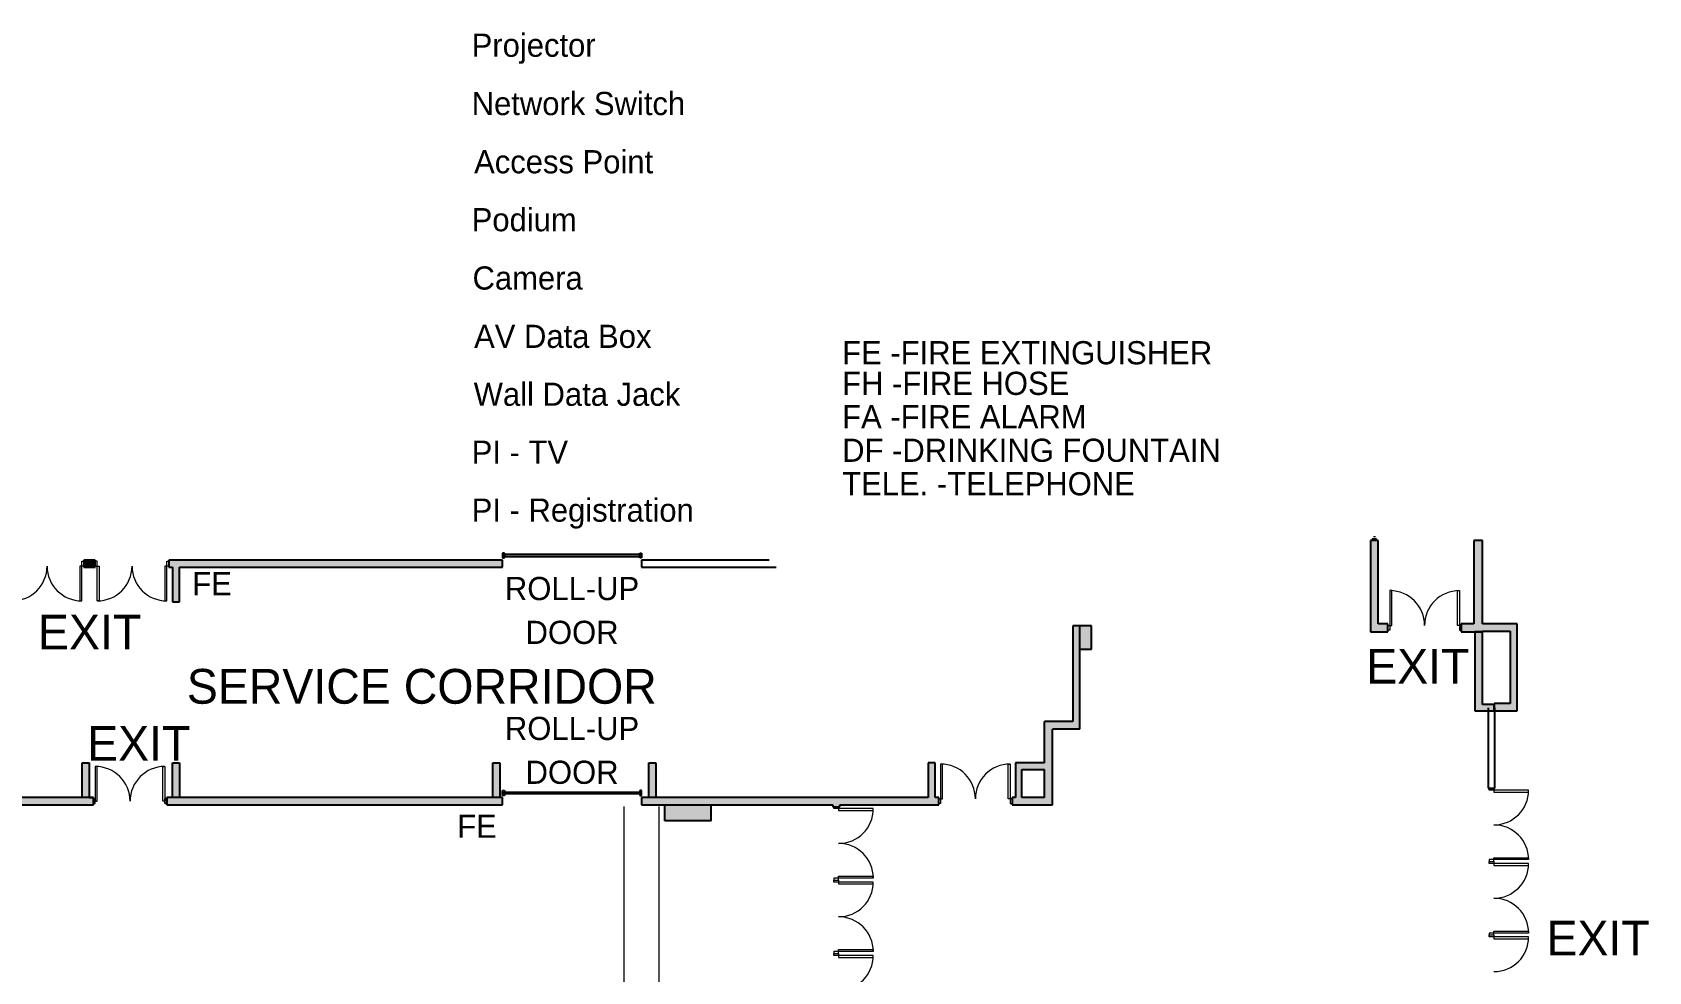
# Model space of a CAD drawing. Header units: inches. Extents: x 812 to 4509, y -5858 to -1947.
# Drawn here: x 2834 to 4509, y -2920 to -1947 of the extents above; entities that cross this region are included whole.
import ezdxf
from ezdxf.enums import TextEntityAlignment as Align

# ---------------------------------------------------------------- set-up
doc = ezdxf.new("R2010")
doc.units = ezdxf.units.IN
doc.header["$LTSCALE"] = 100
doc.header["$MEASUREMENT"] = 0
for name, color, linetype, lineweight in [('bldg_catwalk1', 1, 'CONTINUOUS', 5), ('bldg_doors', 7, 'CONTINUOUS', 18), ('bldg_fire', 1, 'CONTINUOUS', 18), ('bldg_glass', 7, 'CONTINUOUS', 18), ('bldg_service_corridor', 94, 'CONTINUOUS', 25), ('bldg_text', 94, 'CONTINUOUS', 25), ('bldg_wallint', 7, 'CONTINUOUS', 25), ('bldg_wallintsol', 7, 'CONTINUOUS', 25), ('Key', 120, 'CONTINUOUS', 25)]:
    doc.layers.add(name, color=color, linetype=linetype, lineweight=lineweight)
doc.layers.add('bldg_doors_service', color=7, linetype='CONTINUOUS')
doc.styles.add('bldgtx24', font='bldgtx24')
doc.styles.add('bldgtx30', font='bldgtx30')
doc.styles.add('bldgtx36', font='bldgtx36')
doc.styles.add('bldgtx48', font='bldgtx48')

msp = doc.modelspace()

# ---------------------------------------------------------------- hatches: boundary and pattern name
at = {"layer": 'bldg_wallintsol'}
for points in [[(4228.6, -2473.4), (4220.5, -2473.4), (4220.5, -2567.9), (4238.6, -2567.9), (4238.6, -2559.7), (4228.6, -2559.7)], [(4336.6, -2473.4), (4327.6, -2473.4), (4327.6, -2559.7), (4314.6, -2559.7), (4314.6, -2567.9), (4336.6, -2567.9), (4336.6, -2567.2), (4365.1, -2567.2), (4365.1, -2642.2), (4348.6, -2642.2), (4348.6, -2649.7), (4372.6, -2649.7), (4372.6, -2559.7), (4336.6, -2559.7)], [(2899.5, -2493.7), (2887.5, -2493.7), (2887.5, -2501), (2899.5, -2501)], [(3321.5, -2493.7), (2983.1, -2493.7), (2975.5, -2493.7), (2975.5, -2501), (2979.5, -2501), (2979.5, -2537), (2986.7, -2537), (2986.7, -2501), (3321.5, -2501)], [(3931.5, -2561.9), (3919.5, -2561.9), (3919.5, -2585.9), (3931.5, -2585.9)], [(4348.6, -2643.1), (4336.6, -2643.1), (4336.6, -2567.9), (4328.5, -2567.9), (4328.5, -2649.7), (4348.6, -2649.7)], [(2893.2, -2703.7), (2886, -2703.7), (2886, -2739.7), (2893.2, -2739.7)], [(2986.7, -2703.7), (2979.5, -2703.7), (2979.5, -2739.7), (2986.7, -2739.7)], [(3318.6, -2703.7), (3311.4, -2703.7), (3311.4, -2739.7), (3318.6, -2739.7)], [(3773.2, -2739.7), (3769.5, -2739.7), (3769.5, -2703.7), (3762.3, -2703.7), (3762.3, -2739.7), (3465.5, -2739.7), (3465.5, -2747), (3663.4, -2747), (3663.4, -2749.1), (3670.7, -2749.1), (3670.7, -2747), (3769.5, -2747), (3773.2, -2747)], [(3480.1, -2703.7), (3472.8, -2703.7), (3472.8, -2739.7), (3480.1, -2739.7)], [(2897.5, -2739.7), (2373.5, -2739.7), (2373.5, -2747), (2897.5, -2747)], [(3321.5, -2739.7), (2973.5, -2739.7), (2973.5, -2747), (3321.5, -2747)], [(3537.5, -2763.8), (3537.5, -2747), (3489.5, -2747), (3489.5, -2763.8)]]:
    msp.add_hatch(color=256, dxfattribs=at).paths.add_polyline_path(points, flags=0)
h = msp.add_hatch(color=256, dxfattribs=at)
h.paths.add_polyline_path([(3891, -2668.7), (3919.5, -2668.7), (3919.5, -2561.9), (3912.2, -2561.9), (3912.2, -2660.7), (3883, -2660.7), (3883, -2703.7), (3852.8, -2703.7), (3852.8, -2739.7), (3849.2, -2739.7), (3849.2, -2747), (3852.8, -2747), (3891, -2747)], flags=0)
h.paths.add_polyline_path([(3883, -2710.4), (3883, -2739.7), (3859.4, -2739.7), (3859.4, -2710.4)], flags=0)

# ---------------------------------------------------------------- linework, layer by layer
at = {"layer": 'bldg_catwalk1', "linetype": 'CONTINUOUS', "lineweight": 5}
for p, q in [((3447.5, -2956.5), (3447.5, -2749)), ((3483.5, -4233.7), (3483.5, -2749))]:
    msp.add_line(p, q, dxfattribs=at)
at = {"layer": 'bldg_doors'}
for p, q in [((2885.5, -2494.9), (2887.5, -2494.9)), ((2885.5, -2499.9), (2885.5, -2494.9)), ((2887.5, -2494.9), (2887.5, -2499.9)), ((2901.5, -2494.9), (2899.5, -2494.9)), ((2899.5, -2494.9), (2899.5, -2499.9)), ((2901.5, -2499.9), (2901.5, -2494.9)), ((2973.5, -2494.9), (2975.5, -2494.9)), ((2973.5, -2499.9), (2973.5, -2494.9)), ((2975.5, -2494.9), (2975.5, -2499.9)), ((2885.5, -2499.9), (2883.5, -2499.9)), ((2883.5, -2499.9), (2883.5, -2535.9)), ((2885.5, -2535.9), (2885.5, -2499.9)), ((2887.5, -2499.9), (2885.5, -2499.9)), ((2899.5, -2499.9), (2901.5, -2499.9)), ((2901.5, -2499.9), (2903.5, -2499.9)), ((2901.5, -2535.9), (2901.5, -2499.9)), ((2903.5, -2499.9), (2903.5, -2535.9)), ((2973.5, -2499.9), (2971.5, -2499.9)), ((2971.5, -2499.9), (2971.5, -2535.9)), ((2973.5, -2535.9), (2973.5, -2499.9)), ((2975.5, -2499.9), (2973.5, -2499.9)), ((4242.6, -2525.3), (4240.6, -2525.3)), ((4240.6, -2525.3), (4240.6, -2561.3)), ((4242.6, -2561.3), (4242.6, -2525.3)), ((4310.6, -2561.3), (4310.6, -2525.3)), ((4310.6, -2525.3), (4312.6, -2525.3)), ((4312.6, -2525.3), (4312.6, -2561.3)), ((2883.5, -2535.9), (2885.5, -2535.9)), ((2903.5, -2535.9), (2901.5, -2535.9)), ((2971.5, -2535.9), (2973.5, -2535.9)), ((4238.6, -2566.3), (4238.6, -2561.3)), ((4238.6, -2561.3), (4240.6, -2561.3)), ((4240.6, -2561.3), (4242.6, -2561.3)), ((4240.6, -2561.3), (4240.6, -2566.3)), ((4312.6, -2561.3), (4310.6, -2561.3)), ((4314.6, -2561.3), (4312.6, -2561.3)), ((4312.6, -2561.3), (4312.6, -2566.3)), ((4314.6, -2566.3), (4314.6, -2561.3)), ((4240.6, -2566.3), (4238.6, -2566.3)), ((4312.6, -2566.3), (4314.6, -2566.3)), ((2901.5, -2707.4), (2899.5, -2707.4)), ((2899.5, -2707.4), (2899.5, -2743.4)), ((2901.5, -2743.4), (2901.5, -2707.4)), ((2969.5, -2743.4), (2969.5, -2707.4)), ((2969.5, -2707.4), (2971.5, -2707.4)), ((2971.5, -2707.4), (2971.5, -2743.4)), ((3777.2, -2704.9), (3775.2, -2704.9)), ((3775.2, -2704.9), (3775.2, -2740.9)), ((3777.2, -2740.9), (3777.2, -2704.9)), ((3845.2, -2740.9), (3845.2, -2704.9)), ((3845.2, -2704.9), (3847.2, -2704.9)), ((3847.2, -2704.9), (3847.2, -2740.9)), ((2899.5, -2740.9), (2897.5, -2740.9)), ((2897.5, -2740.9), (2897.5, -2745.9)), ((2897.5, -2745.9), (2899.5, -2745.9)), ((2899.5, -2745.9), (2899.5, -2740.9)), ((2899.5, -2743.4), (2901.5, -2743.4)), ((2971.5, -2743.4), (2969.5, -2743.4)), ((2971.5, -2740.9), (2973.5, -2740.9)), ((2971.5, -2745.9), (2971.5, -2740.9)), ((2973.5, -2745.9), (2971.5, -2745.9)), ((2973.5, -2740.9), (2973.5, -2745.9)), ((3773.2, -2745.9), (3773.2, -2740.9)), ((3773.2, -2740.9), (3775.2, -2740.9)), ((3775.2, -2745.9), (3773.2, -2745.9)), ((3775.2, -2740.9), (3777.2, -2740.9)), ((3775.2, -2740.9), (3775.2, -2745.9)), ((3847.2, -2740.9), (3845.2, -2740.9)), ((3849.2, -2740.9), (3847.2, -2740.9)), ((3847.2, -2740.9), (3847.2, -2745.9)), ((3847.2, -2745.9), (3849.2, -2745.9)), ((3849.2, -2745.9), (3849.2, -2740.9)), ((4343.4, -2731.9), (4343.4, -2729.9)), ((4343.4, -2729.9), (4348.4, -2729.9)), ((4348.4, -2731.9), (4343.4, -2731.9)), ((4348.4, -2729.9), (4348.4, -2731.9)), ((4348.4, -2731.9), (4348.4, -2733.9)), ((4384.4, -2731.9), (4348.4, -2731.9)), ((4348.4, -2733.9), (4384.4, -2733.9)), ((4384.4, -2733.9), (4384.4, -2731.9)), ((3664.5, -2751.1), (3664.5, -2749.1)), ((3664.5, -2749.1), (3669.5, -2749.1)), ((3669.5, -2751.1), (3664.5, -2751.1)), ((3669.5, -2749.1), (3669.5, -2751.1)), ((3669.5, -2751.1), (3669.5, -2753.1)), ((3705.5, -2751.1), (3669.5, -2751.1)), ((3669.5, -2753.1), (3705.5, -2753.1)), ((3705.5, -2753.1), (3705.5, -2751.1)), ((4343.4, -2803.9), (4343.4, -2805.9)), ((4348.4, -2803.9), (4343.4, -2803.9)), ((4343.4, -2807.9), (4343.4, -2805.9)), ((4343.4, -2805.9), (4348.4, -2805.9)), ((4343.4, -2805.9), (4348.4, -2805.9)), ((4348.4, -2807.9), (4343.4, -2807.9)), ((4348.4, -2803.9), (4348.4, -2801.9)), ((4348.4, -2801.9), (4384.4, -2801.9)), ((4384.4, -2803.9), (4348.4, -2803.9)), ((4348.4, -2805.9), (4348.4, -2803.9)), ((4348.4, -2805.9), (4348.4, -2807.9)), ((4348.4, -2807.9), (4348.4, -2809.9)), ((4384.4, -2807.9), (4348.4, -2807.9)), ((4348.4, -2809.9), (4384.4, -2809.9)), ((4384.4, -2801.9), (4384.4, -2803.9)), ((4384.4, -2809.9), (4384.4, -2807.9)), ((3664.5, -2823.1), (3664.5, -2825.1)), ((3669.5, -2823.1), (3664.5, -2823.1)), ((3664.5, -2827.1), (3664.5, -2825.1)), ((3664.5, -2825.1), (3669.5, -2825.1)), ((3664.5, -2825.1), (3669.5, -2825.1)), ((3669.5, -2827.1), (3664.5, -2827.1)), ((3669.5, -2823.1), (3669.5, -2821.1)), ((3669.5, -2821.1), (3705.5, -2821.1)), ((3705.5, -2823.1), (3669.5, -2823.1)), ((3669.5, -2825.1), (3669.5, -2823.1)), ((3669.5, -2825.1), (3669.5, -2827.1)), ((3669.5, -2827.1), (3669.5, -2829.1)), ((3705.5, -2827.1), (3669.5, -2827.1)), ((3669.5, -2829.1), (3705.5, -2829.1)), ((3705.5, -2821.1), (3705.5, -2823.1)), ((3705.5, -2829.1), (3705.5, -2827.1)), ((4343.4, -2879.9), (4343.4, -2881.9)), ((4348.4, -2879.9), (4343.4, -2879.9)), ((4348.4, -2879.9), (4348.4, -2877.9)), ((4348.4, -2877.9), (4384.4, -2877.9)), ((4384.4, -2879.9), (4348.4, -2879.9)), ((4348.4, -2881.9), (4348.4, -2879.9)), ((4384.4, -2877.9), (4384.4, -2879.9)), ((4343.4, -2881.9), (4348.4, -2881.9)), ((4343.4, -2883.9), (4343.4, -2881.9)), ((4343.4, -2881.9), (4348.4, -2881.9)), ((4348.4, -2883.9), (4343.4, -2883.9)), ((4348.4, -2881.9), (4348.4, -2883.9)), ((4348.4, -2883.9), (4348.4, -2885.9)), ((4384.4, -2883.9), (4348.4, -2883.9)), ((4348.4, -2885.9), (4384.4, -2885.9)), ((4384.4, -2885.9), (4384.4, -2883.9)), ((3664.5, -2899.1), (3664.5, -2901.1)), ((3669.5, -2899.1), (3664.5, -2899.1)), ((3664.5, -2901.1), (3669.5, -2901.1)), ((3664.5, -2903.1), (3664.5, -2901.1)), ((3664.5, -2901.1), (3669.5, -2901.1)), ((3669.5, -2903.1), (3664.5, -2903.1)), ((3669.5, -2899.1), (3669.5, -2897.1)), ((3669.5, -2897.1), (3705.5, -2897.1)), ((3705.5, -2899.1), (3669.5, -2899.1)), ((3669.5, -2901.1), (3669.5, -2899.1)), ((3669.5, -2901.1), (3669.5, -2903.1)), ((3669.5, -2903.1), (3669.5, -2905.1)), ((3705.5, -2903.1), (3669.5, -2903.1)), ((3669.5, -2905.1), (3705.5, -2905.1)), ((3705.5, -2897.1), (3705.5, -2899.1)), ((3705.5, -2905.1), (3705.5, -2903.1))]:
    msp.add_line(p, q, dxfattribs=at)
for centre, start, end in [((2813.5, -2499.9), -90, 0), ((2885.5, -2499.9), 180, 270), ((2901.5, -2499.9), -90, 0), ((2973.5, -2499.9), 180, 270), ((4240.6, -2561.3), 0, 90), ((4312.6, -2561.3), 90, 180), ((2899.5, -2743.4), 0, 90), ((2971.5, -2743.4), 90, 180), ((3775.2, -2740.9), 0, 90), ((3847.2, -2740.9), 90, 180), ((4348.4, -2731.9), 270, 0), ((3669.5, -2751.1), 270, 0), ((4348.4, -2803.9), 0, 90), ((3669.5, -2823.1), 0, 90), ((4348.4, -2807.9), 270, 0), ((3669.5, -2827.1), 270, 0), ((4348.4, -2879.9), 0, 90), ((3669.5, -2899.1), 0, 90), ((4348.4, -2883.9), 270, 0), ((3669.5, -2903.1), 270, 0)]:
    msp.add_arc(centre, 36, start, end, dxfattribs=at)
at = {"layer": 'bldg_doors_service'}
for p, q in [((3323.5, -2486.4), (3321.5, -2486.4)), ((3321.5, -2486.4), (3321.5, -2491.4)), ((3321.5, -2491.4), (3323.5, -2491.4)), ((3323.5, -2491.4), (3323.5, -2486.4)), ((3463.5, -2487.9), (3323.5, -2487.9)), ((3323.5, -2487.9), (3323.5, -2489.9)), ((3323.5, -2489.9), (3463.5, -2489.9)), ((3463.5, -2486.4), (3465.5, -2486.4)), ((3463.5, -2491.4), (3463.5, -2486.4)), ((3463.5, -2489.9), (3463.5, -2487.9)), ((3465.5, -2491.4), (3463.5, -2491.4)), ((3465.5, -2486.4), (3465.5, -2491.4)), ((3321.5, -2737.4), (3321.5, -2732.4)), ((3321.5, -2732.4), (3323.5, -2732.4)), ((3323.5, -2737.4), (3321.5, -2737.4)), ((3323.5, -2732.4), (3323.5, -2737.4)), ((3323.5, -2735.9), (3323.5, -2733.9)), ((3323.5, -2733.9), (3463.5, -2733.9)), ((3463.5, -2735.9), (3323.5, -2735.9)), ((3465.5, -2732.4), (3463.5, -2732.4)), ((3463.5, -2732.4), (3463.5, -2737.4)), ((3463.5, -2733.9), (3463.5, -2735.9)), ((3463.5, -2737.4), (3465.5, -2737.4)), ((3465.5, -2737.4), (3465.5, -2732.4))]:
    msp.add_line(p, q, dxfattribs=at)
at = {"layer": 'bldg_glass'}
for p, q in [((4222.2, -2471.5), (4222.2, -2473.4)), ((4226.9, -2471.5), (4222.2, -2471.5)), ((4222.2, -2473.4), (4226.9, -2473.4)), ((4225.6, -2469.5), (4223.6, -2469.5)), ((4223.6, -2471.5), (4225.6, -2471.5)), ((4226.9, -2473.4), (4226.9, -2471.5))]:
    msp.add_line(p, q, dxfattribs=at)
at = {"layer": 'bldg_wallint'}
for p, q in [((4220.5, -2473.4), (4220.5, -2567.9)), ((4228.6, -2473.4), (4220.5, -2473.4)), ((4228.6, -2559.7), (4228.6, -2473.4)), ((4327.6, -2473.4), (4327.6, -2559.7)), ((4336.6, -2473.4), (4327.6, -2473.4)), ((4336.6, -2559.7), (4336.6, -2473.4)), ((2899.5, -2493.7), (2887.5, -2493.7)), ((2887.5, -2493.7), (2887.5, -2501)), ((2899.5, -2501), (2899.5, -2493.7)), ((2983.1, -2493.7), (2975.5, -2493.7)), ((2975.5, -2493.7), (2975.5, -2501)), ((3321.5, -2493.7), (2983.1, -2493.7)), ((3321.5, -2501), (3321.5, -2493.7)), ((3597.5, -2493.7), (3465.5, -2493.7)), ((3465.5, -2493.7), (3465.5, -2501)), ((2887.5, -2501), (2899.5, -2501)), ((2975.5, -2501), (2979.5, -2501)), ((2979.5, -2501), (2979.5, -2537)), ((2986.7, -2501), (3321.5, -2501)), ((2986.7, -2537), (2986.7, -2501)), ((3465.5, -2501), (3604.7, -2501)), ((2979.5, -2537), (2986.7, -2537)), ((3919.5, -2561.9), (3912.2, -2561.9)), ((3912.2, -2561.9), (3912.2, -2660.7)), ((3919.5, -2668.7), (3919.5, -2561.9)), ((3931.5, -2561.9), (3919.5, -2561.9)), ((3931.5, -2585.9), (3931.5, -2561.9)), ((4238.6, -2559.7), (4228.6, -2559.7)), ((4238.6, -2567.9), (4238.6, -2559.7)), ((4327.6, -2559.7), (4314.6, -2559.7)), ((4314.6, -2559.7), (4314.6, -2567.9)), ((4372.6, -2559.7), (4336.6, -2559.7)), ((4372.6, -2649.7), (4372.6, -2559.7)), ((4220.5, -2567.9), (4238.6, -2567.9)), ((4314.6, -2567.9), (4336.6, -2567.9)), ((4328.5, -2567.9), (4328.5, -2649.7)), ((4336.6, -2567.9), (4328.5, -2567.9)), ((4336.6, -2567.2), (4365.1, -2567.2)), ((4336.6, -2567.9), (4336.6, -2567.2)), ((4336.6, -2643.1), (4336.6, -2567.9)), ((4365.1, -2567.2), (4365.1, -2642.2)), ((3919.5, -2585.9), (3931.5, -2585.9)), ((4348.6, -2643.1), (4336.6, -2643.1)), ((4348.6, -2642.2), (4348.6, -2649.7)), ((4365.1, -2642.2), (4348.6, -2642.2)), ((4348.6, -2649.7), (4348.6, -2643.1)), ((3912.2, -2660.7), (3883, -2660.7)), ((3883, -2703.7), (3883, -2660.7)), ((4328.5, -2649.7), (4348.6, -2649.7)), ((4342.3, -2646.7), (4342.3, -2729.9)), ((4348.6, -2649.7), (4372.6, -2649.7)), ((4349.5, -2729.9), (4349.5, -2646.7)), ((3919.5, -2668.7), (3891, -2668.7)), ((3891, -2747), (3891, -2668.7)), ((2886, -2703.7), (2893.2, -2703.7)), ((2886, -2739.7), (2886, -2703.7)), ((2893.2, -2703.7), (2893.2, -2739.7)), ((2979.5, -2703.7), (2986.7, -2703.7)), ((2979.5, -2739.7), (2979.5, -2703.7)), ((2986.7, -2703.7), (2986.7, -2739.7)), ((3311.4, -2703.7), (3318.6, -2703.7)), ((3311.4, -2739.7), (3311.4, -2703.7)), ((3318.6, -2703.7), (3318.6, -2739.7)), ((3472.8, -2703.7), (3480.1, -2703.7)), ((3472.8, -2739.7), (3472.8, -2703.7)), ((3480.1, -2703.7), (3480.1, -2739.7)), ((3762.3, -2703.7), (3762.3, -2739.7)), ((3769.5, -2703.7), (3762.3, -2703.7)), ((3769.5, -2739.7), (3769.5, -2703.7)), ((3883, -2703.7), (3852.8, -2703.7)), ((3852.8, -2703.7), (3852.8, -2739.7)), ((3859.4, -2710.4), (3883, -2710.4)), ((3859.4, -2739.7), (3859.4, -2710.4)), ((3883, -2739.7), (3883, -2710.4)), ((2897.5, -2739.7), (2373.5, -2739.7)), ((2893.2, -2739.7), (2897.2, -2739.7)), ((2897.5, -2747), (2897.5, -2739.7)), ((2897.5, -2747), (2897.5, -2739.7)), ((3321.5, -2739.7), (2973.5, -2739.7)), ((2973.5, -2747), (2973.5, -2739.7)), ((2973.5, -2747), (2973.5, -2739.7)), ((2973.5, -2739.7), (2973.5, -2747)), ((3321.5, -2747), (3321.5, -2739.7)), ((3762.3, -2739.7), (3465.5, -2739.7)), ((3465.5, -2739.7), (3465.5, -2747)), ((3773.2, -2739.7), (3769.5, -2739.7)), ((3773.2, -2747), (3773.2, -2739.7)), ((3852.8, -2739.7), (3849.2, -2739.7)), ((3849.2, -2739.7), (3849.2, -2747)), ((3883, -2739.7), (3859.4, -2739.7)), ((4342.3, -2729.9), (4349.5, -2729.9)), ((2373.5, -2747), (2897.5, -2747)), ((2973.5, -2747), (3321.5, -2747)), ((3465.5, -2747), (3663.4, -2747)), ((3489.5, -2763.8), (3489.5, -2747)), ((3537.5, -2763.8), (3537.5, -2747)), ((3663.4, -2747), (3663.4, -2749.1)), ((3663.4, -2749.1), (3670.7, -2749.1)), ((3670.7, -2749.1), (3670.7, -2747)), ((3670.7, -2747), (3769.5, -2747)), ((3769.5, -2747), (3773.2, -2747)), ((3849.2, -2747), (3852.8, -2747)), ((3852.8, -2747), (3891, -2747)), ((3537.5, -2763.8), (3489.5, -2763.8))]:
    msp.add_line(p, q, dxfattribs=at)

# ---------------------------------------------------------------- texts
at = {"layer": 'bldg_fire', "style": 'bldgtx24'}
for s, p in [('FE -FIRE EXTINGUISHER', (3673.2, -2278.9)), ('FH -FIRE HOSE', (3673.2, -2310.6)), ('FA -FIRE ALARM', (3673.2, -2345.2)), ('DF -DRINKING FOUNTAIN', (3673.2, -2379.9)), ('TELE. -TELEPHONE', (3673.2, -2414.6))]:
    msp.add_text(s, height=24, dxfattribs=at).set_placement(p, align=Align.MIDDLE_LEFT)
at = {"layer": 'bldg_fire', "style": 'bldgtx36'}
for p in [(3020.4, -2530.1), (3294.9, -2781.3)]:
    msp.add_text('FE', height=24, dxfattribs=at).set_placement(p, align=Align.CENTER)
at = {"layer": 'bldg_service_corridor', "style": 'bldgtx36'}
msp.add_text('SERVICE CORRIDOR', height=36, dxfattribs=at).set_placement((3237.7, -2642.4), align=Align.CENTER)
at = {"layer": 'bldg_text'}
for s, height, style, p in [('ROLL-UP', 24, 'bldgtx30', (3393.4, -2535.1)), ('EXIT', 36, 'bldgtx36', (2893.6, -2586.2)), ('DOOR', 24, 'bldgtx30', (3393.4, -2580.5)), ('EXIT', 36, 'bldgtx36', (4269.6, -2621.6)), ('ROLL-UP', 24, 'bldgtx30', (3393.4, -2680)), ('EXIT', 36, 'bldgtx36', (2944.5, -2701.5)), ('DOOR', 24, 'bldgtx30', (3393.4, -2725.4)), ('EXIT', 36, 'bldgtx36', (4456.4, -2903.1))]:
    msp.add_text(s, height=height, dxfattribs=dict(at, style=style)).set_placement(p, align=Align.CENTER)
at = {"layer": 'Key', "style": 'bldgtx48'}
for s, p in [('Projector', (3289.4, -1972.4)), ('Network Switch', (3289.4, -2032.8)), ('Access Point', (3291.9, -2093.1)), ('Podium', (3289.4, -2153.1)), ('Camera', (3290.3, -2213.5)), ('AV Data Box', (3291.9, -2273.9)), ('Wall Data Jack', (3291.5, -2333.9)), ('PI - TV', (3289.4, -2393.9)), ('PI - Registration', (3289.4, -2453.9))]:
    msp.add_text(s, height=24, dxfattribs=at).set_placement(p)

doc.saveas('drawing.dxf')
